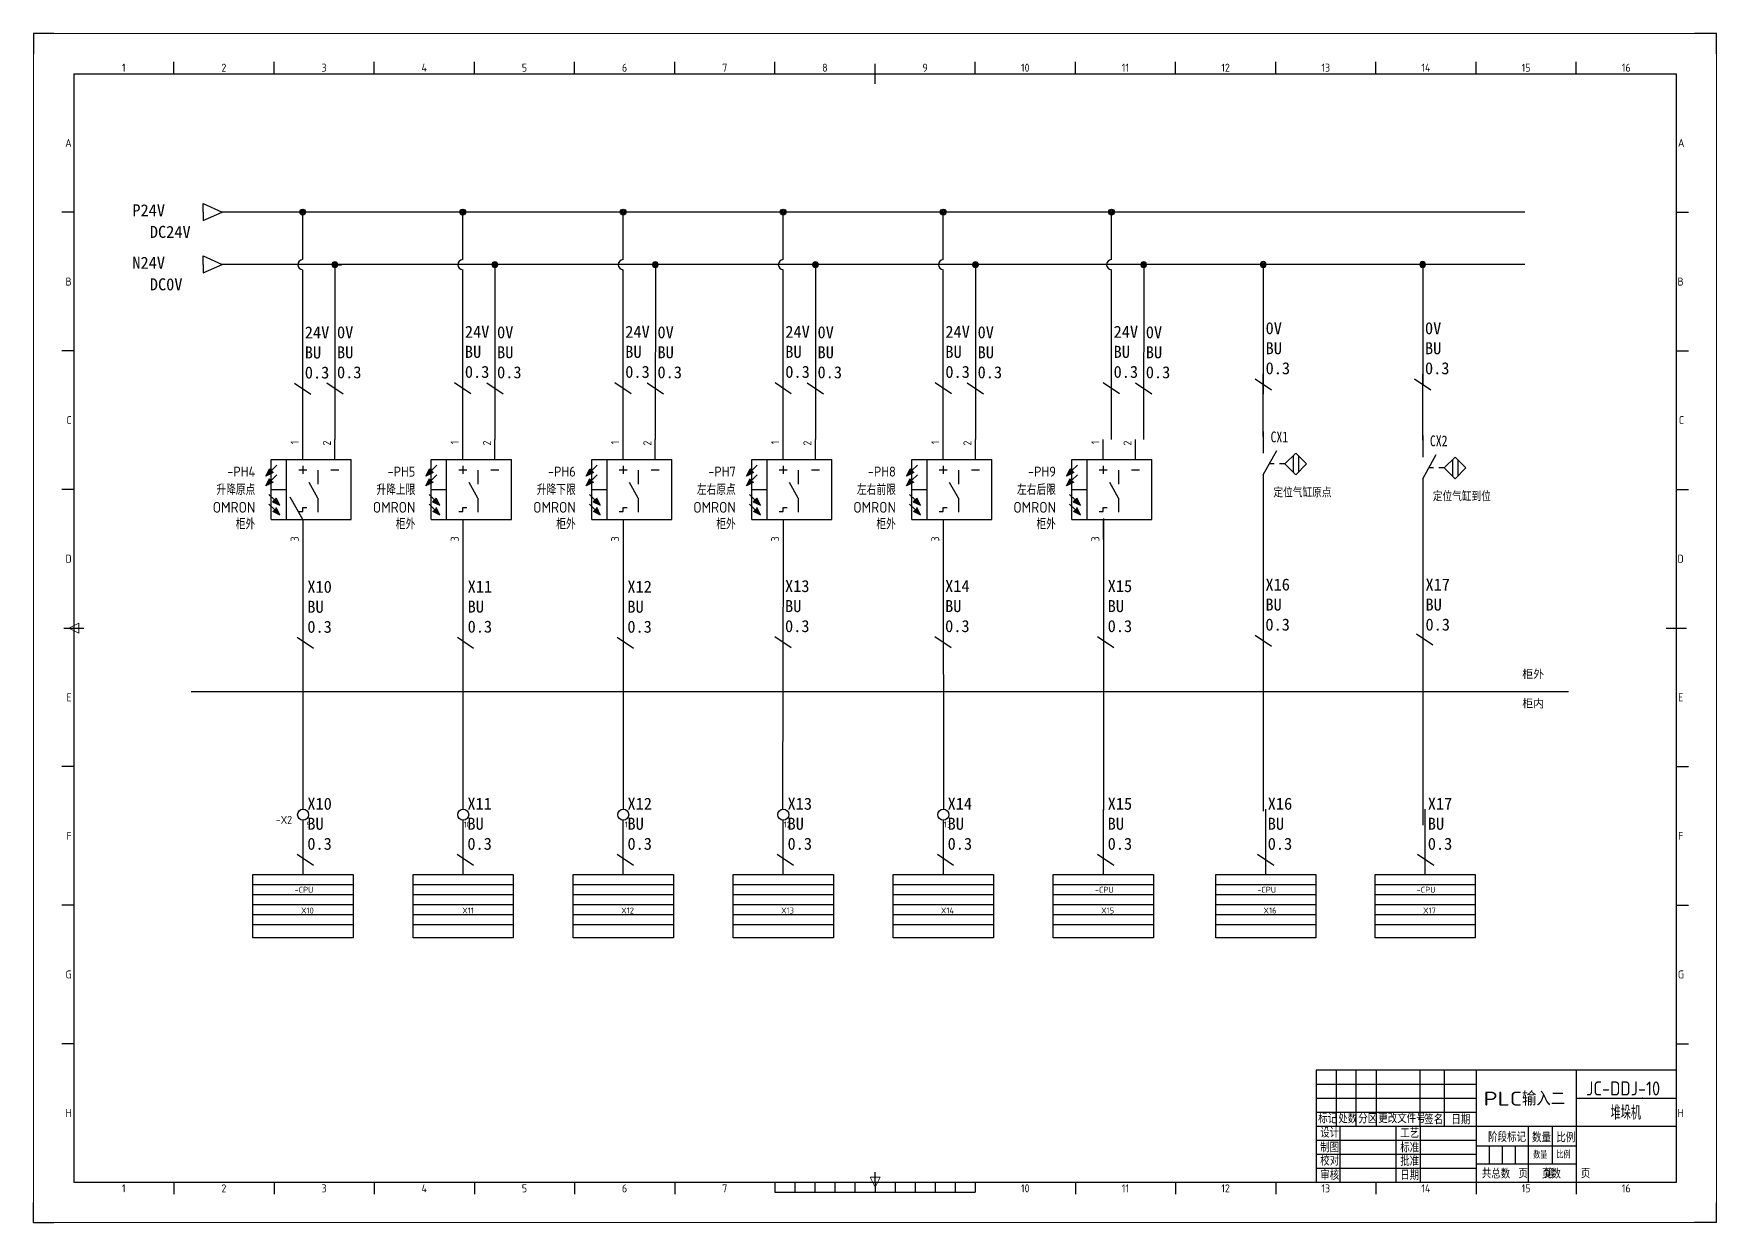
# Model space of a CAD drawing. Header units: inches. Extents: x -128 to 31549, y -2321 to 19035.
# Drawn here: x 1324 to 2165, y 4543 to 5137 of the extents above; entities that cross this region are included whole.
import ezdxf
from ezdxf.enums import TextEntityAlignment as Align

# ---------------------------------------------------------------- set-up
doc = ezdxf.new("R2010")
doc.units = ezdxf.units.IN
doc.header["$MEASUREMENT"] = 0
for name, color, linetype in [('AE_BOR', 1, 'Continuous'), ('BLU_0.5mm^2', 5, 'Continuous'), ('DESC', 1, 'Continuous'), ('SYMS', 7, 'Continuous'), ('TAGS', 51, 'Continuous'), ('TAN_0.5mm^2', 31, 'Continuous'), ('TAN_1.5mm^2', 31, 'Continuous'), ('TERMS', 4, 'Continuous'), ('WIRENO', 70, 'Continuous'), ('图框_外框线', 7, 'Continuous'), ('图框_标题栏属性', 1, 'Continuous'), ('图框_标题栏文字', 6, 'Continuous')]:
    doc.layers.add(name, color=color, linetype=linetype)
doc.styles.get("Standard").update_dxf_attribs({"font": 'txt', "bigfont": 'gbcbig.shx'})
doc.styles.add('WD', font='romans.shx', dxfattribs={"bigfont": 'gbcbig.shx'})
doc.styles.add('WD_IEC', font='ISOCP2.shx', dxfattribs={"width": 0.9, "height": 4, "bigfont": 'gbcbig.shx'})
doc.styles.add('宋体', font='simsun_0.ttf', dxfattribs={"width": 0.8})
doc.styles.add('工程字', font='gbenor.shx', dxfattribs={"bigfont": 'gbcbig.shx'})

# ---------------------------------------------------------------- blocks, each defined once
blk = doc.blocks.new('gb_a1')
for p, q in [((20, 574), (20, 20)), ((20, 574), (821, 574)), ((821, 20), (821, 574)), ((20, 20), (821, 20))]:
    blk.add_line(p, q)
at = {"layer": 'AE_BOR', "lineweight": 30}
for p, q in [((10, 594), (0, 594)), ((0, 594), (0, 584)), ((841, 594), (830, 594)), ((841, 584), (841, 594)), ((0, 0), (0, 10)), ((841, 0), (841, 10)), ((0, 0), (10, 0)), ((841, 0), (830, 0))]:
    blk.add_line(p, q, dxfattribs=at)
at = {"layer": 'AE_BOR', "color": 1, "lineweight": 15}
for p, q in [((0, 594), (841, 594)), ((0, 0), (0, 594)), ((841, 594), (841, 0)), ((17.5, 297), (22.5, 299.5)), ((22.5, 294.5), (17.5, 297)), ((22.5, 299.5), (22.5, 294.5)), ((420.5, 17.5), (418, 22.5)), ((418, 22.5), (423, 22.5)), ((423, 22.5), (420.5, 17.5)), ((841, 0), (0, 0))]:
    blk.add_line(p, q, dxfattribs=at)
at = {"layer": 'AE_BOR'}
for p, q in [((70.0625, 574), (70.0625, 580)), ((120.125, 574), (120.125, 580)), ((170.1875, 574), (170.1875, 580)), ((220.25, 574), (220.25, 580)), ((270.3125, 574), (270.3125, 580)), ((320.375, 574), (320.375, 580)), ((370.4375, 574), (370.4375, 580)), ((470.5625, 574), (470.5625, 580)), ((520.625, 574), (520.625, 580)), ((570.6875, 574), (570.6875, 580)), ((620.75, 574), (620.75, 580)), ((670.8125, 574), (670.8125, 580)), ((720.875, 574), (720.875, 580)), ((770.9375, 574), (770.9375, 580)), ((20, 504.75), (14, 504.75)), ((821, 504.75), (827, 504.75)), ((20, 435.5), (14, 435.5)), ((821, 435.5), (827, 435.5)), ((20, 366.25), (14, 366.25)), ((821, 366.25), (827, 366.25)), ((20, 227.75), (14, 227.75)), ((821, 227.75), (827, 227.75)), ((20, 158.5), (14, 158.5)), ((821, 158.5), (827, 158.5)), ((20, 89.25), (14, 89.25)), ((821, 89.25), (827, 89.25)), ((70.0625, 20), (70.0625, 14)), ((120.125, 20), (120.125, 14)), ((170.1875, 20), (170.1875, 14)), ((220.25, 20), (220.25, 14)), ((270.3125, 20), (270.3125, 14)), ((320.375, 20), (320.375, 14)), ((520.625, 20), (520.625, 14)), ((570.6875, 20), (570.6875, 14)), ((620.75, 20), (620.75, 14)), ((670.8125, 20), (670.8125, 14)), ((720.875, 20), (720.875, 14)), ((770.9375, 20), (770.9375, 14))]:
    blk.add_line(p, q, dxfattribs=at)
at = {"layer": 'AE_BOR', "color": 2, "lineweight": 30}
for p, q in [((420.5, 574), (420.5, 579)), ((420.5, 569), (420.5, 574)), ((15, 297), (25, 297)), ((816, 297), (826, 297)), ((370.5, 20), (370.5, 15)), ((380.5, 20), (380.5, 15)), ((390.5, 20), (390.5, 15)), ((400.5, 20), (400.5, 15)), ((410.5, 20), (410.5, 15)), ((420.5, 20), (420.5, 25)), ((420.5, 20), (420.5, 15)), ((430.5, 20), (430.5, 15)), ((440.5, 20), (440.5, 15)), ((450.5, 20), (450.5, 15)), ((460.5, 20), (460.5, 15)), ((470.5, 20), (470.5, 15)), ((370.5, 15), (470.5, 15))]:
    blk.add_line(p, q, dxfattribs=at)
at = {"layer": 'AE_BOR', "style": 'WD_IEC'}
for s, p in [('1', (45.03125, 575)), ('2', (95.09375, 575)), ('3', (145.15625, 575)), ('4', (195.21875, 575)), ('5', (245.28125, 575)), ('6', (295.34375, 575)), ('7', (345.40625, 575)), ('8', (395.46875, 575)), ('9', (445.53125, 575)), ('10', (495.59375, 575)), ('11', (545.65625, 575)), ('12', (595.71875, 575)), ('13', (645.78125, 575)), ('14', (695.84375, 575)), ('15', (745.90625, 575)), ('16', (795.96875, 575)), ('1', (45.03125, 15)), ('2', (95.09375, 15)), ('3', (145.15625, 15)), ('4', (195.21875, 15)), ('5', (245.28125, 15)), ('6', (295.34375, 15)), ('7', (345.40625, 15)), ('10', (495.59375, 15)), ('11', (545.65625, 15)), ('12', (595.71875, 15)), ('13', (645.78125, 15)), ('14', (695.84375, 15)), ('15', (745.90625, 15)), ('16', (795.96875, 15))]:
    blk.add_text(s, height=4, dxfattribs=at).set_placement(p, align=Align.CENTER)
for s, p in [('A', (19, 539.375)), ('A', (825.04762, 539.375)), ('B', (19, 470.125)), ('B', (824.66667, 470.125)), ('C', (19, 400.875)), ('C', (824.85714, 400.875)), ('D', (19, 331.625)), ('D', (824.66667, 331.625)), ('E', (19, 262.375)), ('E', (824.47619, 262.375)), ('F', (19, 193.125)), ('F', (824.47619, 193.125)), ('G', (19, 123.875)), ('G', (824.85714, 123.875)), ('H', (19, 54.625)), ('H', (824.66667, 54.625))]:
    blk.add_text(s, height=4, dxfattribs=at).set_placement(p, align=Align.MIDDLE_RIGHT)
blk = doc.blocks.new('GB_TitleBlock')
at = {"lineweight": -3}
for p, q in [((-50, 42), (0, 42)), ((-50, 28), (0, 28))]:
    blk.add_line(p, q, dxfattribs=at)
blk.add_point((-16.99, 42), dxfattribs=at)
at = {"layer": '图框_外框线'}
for p, q in [((-170, 56), (-170, 28)), ((-160, 28), (-160, 56)), ((-150, 56), (-150, 28)), ((-128, 28), (-128, 56)), ((-116, 56), (-116, 28)), ((-100, 56), (-100, 0)), ((-50, 56), (-50, 0)), ((-180, 49), (-100, 49)), ((-180, 42), (-100, 42)), ((-180, 35), (-100, 35)), ((-180, 28), (-50, 28)), ((-168, 0), (-168, 28)), ((-140, 0), (-140, 28)), ((-128, 28), (-128, 0)), ((-74, 28), (-74, 0)), ((-62, 28), (-62, 9)), ((-180, 21), (-100, 21)), ((-50, 18), (-100, 18)), ((-93.5, 18), (-93.5, 9)), ((-87, 18), (-87, 9)), ((-80.5, 18), (-80.5, 9)), ((-180, 14), (-100, 14)), ((-50, 9), (-100, 9)), ((-180, 7), (-100, 7))]:
    blk.add_line(p, q, dxfattribs=at)
blk.add_lwpolyline([(0, 56), (-180, 56), (-180, 0), (0, 0), (0, 56)], dxfattribs=at)
at = {"style": 'WD', "flags": 1}
blk.add_attdef('WD_TB', (-168.38, 50.46), '', height=2, dxfattribs=at)
at = {"layer": '图框_标题栏属性', "style": '工程字'}
for tag, p in [('REV3', (-179.58, 50.91)), ('REV2', (-179.43, 43.49)), ('REV1', (-179.43, 36.77))]:
    blk.add_attdef(tag, p, '', height=3, dxfattribs=at)
for tag, height, width, p, p2 in [('REV3DET', 3, 13.288798, (-148.76, 50.77), (-130.49, 50.77)), ('BY3', 3, 6.930672, (-126.95, 50.77), (-117.42, 50.77)), ('RD3', 3, 9.096075, (-114.66, 50.77), (-102.16, 50.77)), ('REV2DET', 3, 1.39216, (-148.76, 43.77), (-130.49, 43.77)), ('BY2', 3, 6.930672, (-126.95, 43.77), (-117.42, 43.77)), ('RD2', 3, 9.096075, (-114.66, 43.77), (-102.16, 43.77)), ('文件名称', 7, 2.04191, (-96.3, 38.33), (-55.63, 38.33)), ('REV1DET', 3, 13.288798, (-148.76, 36.77), (-130.49, 36.77)), ('BY1', 3, 6.930672, (-126.95, 36.77), (-117.42, 36.77)), ('RD1', 3, 9.096075, (-114.66, 36.77), (-102.16, 36.77))]:
    blk.add_attdef(tag, text='', height=height, dxfattribs=dict(at, width=width)).set_placement(p, p2, align=Align.FIT)
for tag, p in [('图号', (-26.57, 46.93)), ('项目名称', (-25.25, 35.16))]:
    blk.add_attdef(tag, text='', height=7, dxfattribs=at).set_placement(p, align=Align.MIDDLE)
at = {"layer": '图框_标题栏属性', "lineweight": -3}
for tag, p in [('罗文根', (-163.59, 22.3)), ('工艺', (-123.59, 22.3)), ('制图', (-163.59, 15.3)), ('标准', (-123.59, 15.3)), ('校对', (-163.59, 8.3)), ('批准', (-123.59, 8.3)), ('审核', (-163.59, 1.3)), ('日期', (-123.59, 1.3))]:
    blk.add_attdef(tag, p, '', height=5, dxfattribs=at)
at = {"layer": '图框_标题栏属性', "style": '工程字'}
for tag, height, p in [('数量', 3.5, (-68.02, 13.58)), ('比例', 3.5, (-56.4, 13.74)), ('总数', 5, (-87.74, 4.36)), ('页数', 5, (-62.45, 4.36))]:
    blk.add_attdef(tag, text='', height=height, dxfattribs=at).set_placement(p, align=Align.MIDDLE_CENTER)
at = {"layer": '图框_标题栏文字', "style": '工程字'}
for s, p in [('标记', (-179, 29.44)), ('处数', (-169, 29.44)), ('分区', (-159, 29.44)), ('更改文件号', (-149, 29.59)), ('签名', (-126, 29)), ('日期', (-112.47, 28.98)), ('设计', (-177.99, 22.35)), ('工艺', (-138.02, 22.15)), ('阶段标记', (-94.11, 20.2)), ('数量', (-72.11, 20)), ('比例', (-60, 20)), ('制图', (-178.04, 15.02)), ('标准', (-137.99, 14.92)), ('校对', (-177.99, 8.33)), ('批准', (-138.02, 8.15)), ('审核', (-177.99, 1.15)), ('日期', (-138.02, 1.15)), ('共     页   第     页', (-97.24, 2))]:
    blk.add_text(s, height=5, dxfattribs=at).set_placement(p)
blk = doc.blocks.new('A$C5F215F0F')
for p, q in [((25.06, 31.7), (25.06, 58.83)), ((0, 26.7), (50.11, 26.7)), ((50.11, 31.7), (50.11, 0)), ((0, 21.7), (50.11, 21.7)), ((0, 16.7), (50.11, 16.7)), ((0, 11.7), (50.11, 11.7)), ((0, 6.7), (50.11, 6.7))]:
    blk.add_line(p, q)
blk.add_lwpolyline([(50.11, 0), (0, 0), (0, 31.7), (50.11, 31.7)])
blk.add_circle((25.06, 61.58), 2.75)
at = {"ltscale": 4, "style": 'WD_IEC'}
blk.add_attdef('TAG1', text='', height=4, dxfattribs=at).set_placement((15.49, 56.97), align=Align.CENTER)
for tag, p in [('TERM03', (39.95, 57.15)), ('TERM01', (30.21, 24.05)), ('TERM02', (30.41, 13.69))]:
    blk.add_attdef(tag, text='', height=3, dxfattribs=at).set_placement(p, align=Align.MIDDLE_RIGHT)
blk = doc.blocks.new('VPE11B16')
for p, q in [((0, 7.5), (0, 12.5)), ((8.04, 7.5), (8.04, 12.5)), ((-9.2, 3.39), (-8.29, 5.2)), ((-7.38, 4.29), (-9.2, 3.39)), ((-8.29, 5.2), (-7.38, 4.29)), ((-7.85, -7.5), (-7.85, 7.5)), ((-7.85, 7.5), (12.15, 7.5)), ((-7.83, 4.75), (-6.47, 6.11)), ((-4.1, 7.5), (-4.1, -7.5)), ((-1, 4.94), (1, 4.94)), ((0, 5.94), (0, 3.94)), ((3.78, 4.88), (3.78, 1.38)), ((7.04, 4.94), (9.04, 4.94)), ((12.15, -7.5), (12.15, 7.5)), ((-9.2, 0.98), (-8.29, 2.8)), ((-7.38, 1.89), (-9.2, 0.98)), ((-7.85, 0), (-4.1, 0)), ((-7.83, 2.34), (-6.47, 3.71)), ((3.78, -2.12), (1.59, 1.81)), ((-7.06, -2.56), (-8.42, -1.2)), ((-7.06, -4.97), (-8.42, -3.6)), ((-6.61, -2.11), (-7.52, -3.02)), ((-7.52, -3.02), (-5.7, -3.92)), ((-5.7, -3.92), (-6.61, -2.11)), ((3.78, -2.12), (3.78, -5.62)), ((-7.85, -7.5), (12.15, -7.5)), ((-7.52, -5.42), (-5.7, -6.33)), ((-5.7, -6.33), (-6.61, -4.51)), ((-1, -5.43), (0, -5.43)), ((0, -5.43), (0, -4.43)), ((0, -4.43), (1, -4.43)), ((0, -7.5), (0, -12.5))]:
    blk.add_line(p, q)
for points in [[(-8.29, 5.2), (-7.38, 4.29), (-9.2, 3.39)], [(-8.29, 2.8), (-7.38, 1.89), (-9.2, 0.98)], [(-6.61, -2.11), (-7.52, -3.02), (-5.7, -3.92)], [(-6.61, -4.51), (-7.52, -5.42), (-5.7, -6.33)]]:
    blk.add_solid(points)
at = {"style": 'WD_IEC'}
for tag, height, p in [('INST', 2.7, (-11.85, 12)), ('LOC', 2.7, (-11.85, 8)), ('TAG1', 2.5, (-11.85, 3.25)), ('DESC1', 2.7, (-11.85, -5.2)), ('DESC2', 2.7, (-11.85, -9.2)), ('DESC3', 2.7, (-11.85, -13.2))]:
    blk.add_attdef(tag, text='', height=height, dxfattribs=at).set_placement(p, align=Align.RIGHT)
at = {"style": 'WD_IEC', "flags": 1}
for tag, p, height in [('X2TERM01', (0, 12.5), 0.32), ('X2TERM02', (8.04, 12.5), 0.32), ('MFG', (12.69, 6.06), 1.5), ('CAT', (12.69, 3.56), 1.5), ('X4LINK', (-7.85, 0), 0.32), ('X1LINK', (12.15, 0), 0.32), ('ASSYCODE', (12.76, -4.38), 1), ('FAMILY', (12.76, -5.88), 1), ('CATDESC', (12.76, -7.38), 1), ('X8TERM03', (0, -12.5), 0.32)]:
    blk.add_attdef(tag, p, '', height=height, dxfattribs=at)
at = {"style": 'WD_IEC'}
for tag, p in [('TERM01', (-1, 12.23)), ('TERM02', (7.04, 12.23))]:
    blk.add_attdef(tag, text='', height=2, rotation=90, dxfattribs=at).set_placement(p, align=Align.RIGHT)
at = {"lineweight": 15, "style": 'WD_IEC'}
blk.add_attdef('XREF', text='', height=2.5, dxfattribs=at).set_placement((-11.85, -1.35), align=Align.RIGHT)
at = {"style": 'WD_IEC'}
blk.add_attdef('TERM03', (-1, -12.96), '', height=2, rotation=90, dxfattribs=at)
blk = doc.blocks.new('wddot')
for radius in [0.72, 0.449, 0.223]:
    blk.add_circle((0, 0), radius)
blk = doc.blocks.new('A$C2E8F2681')
for p, q in [((25.06, 31.7), (25.06, 64.33)), ((0, 26.7), (50.11, 26.7)), ((50.11, 31.7), (50.11, 0)), ((0, 21.7), (50.11, 21.7)), ((0, 16.7), (50.11, 16.7)), ((0, 11.7), (50.11, 11.7)), ((0, 6.7), (50.11, 6.7))]:
    blk.add_line(p, q)
blk.add_lwpolyline([(50.11, 0), (0, 0), (0, 31.7), (50.11, 31.7)])
at = {"ltscale": 4, "style": 'WD_IEC'}
for tag, p in [('TERM01', (30.21, 24.05)), ('TERM02', (30.41, 13.69))]:
    blk.add_attdef(tag, text='', height=3, dxfattribs=at).set_placement(p, align=Align.MIDDLE_RIGHT)
blk = doc.blocks.new('HPX11')
for p, q in [((-1.88, 8.13), (1.87, 8.13)), ((-1.88, 6.88), (1.87, 6.88)), ((0, 5), (0, 3.75)), ((-7.5, 0), (-2.5, 0)), ((2.5, 0), (-3.12, 3.13)), ((0, 2.5), (0, 1.39)), ((2.5, 0), (7.5, 0))]:
    blk.add_line(p, q)
blk.add_lwpolyline([(-2.5, 7.5), (0, 5), (2.5, 7.5), (0, 10)], close=True)
at = {"style": 'WD_IEC'}
for tag, p in [('INST', (-5, 11.12)), ('LOC', (-5, 7.62)), ('DESC1', (-5, -12.5)), ('DESC2', (-5, -16)), ('DESC3', (-5, -19.5))]:
    blk.add_attdef(tag, text='', height=2.5, dxfattribs=at).set_placement(p, align=Align.RIGHT)
for tag, p, height, flags in [('MFG', (4.92, 10.87), 1.5, 9), ('CAT', (4.92, 8.37), 1.5, 9), ('X4TERM01', (-7.5, 0), 0.32, 1), ('TERM01', (-7.5, 1), 2, 8), ('X8LINK', (0, 0), 0.32, 1), ('X1TERM02', (7.5, 0), 0.32, 1), ('ASSYCODE', (4.75, -2.75), 1, 1), ('FAMILY', (4.75, -4.25), 1, 1), ('CATDESC', (4.75, -5.75), 1, 1), ('CONTACT', (4.75, -7.5), 1, 1)]:
    blk.add_attdef(tag, p, '', height=height, dxfattribs=dict(at, flags=flags))
at = {"color": 7, "style": 'WD_IEC'}
blk.add_attdef('TAG1', text='', height=2.5, dxfattribs=at).set_placement((-5, 4.12), align=Align.RIGHT)
at = {"color": 0, "style": 'WD_IEC', "flags": 8}
blk.add_attdef('TERM02', text='', height=2, dxfattribs=at).set_placement((7.5, 1), align=Align.RIGHT)
at = {"lineweight": 15, "style": 'WD_IEC'}
blk.add_attdef('XREF', text='', height=2.5, dxfattribs=at).set_placement((-5, -8.75), align=Align.RIGHT)

msp = doc.modelspace()

# ---------------------------------------------------------------- linework, layer by layer
at = {"color": 7}
for p, q in [((1408.6, 5047.83), (1408.6, 5052.07)), ((1408.6, 5052.07), (1418.08, 5047.83)), ((1408.6, 5047.83), (1408.6, 5043.59)), ((1408.6, 5043.59), (1418.08, 5047.83)), ((2069.2, 5047.83), (1418.08, 5047.83)), ((1408.6, 5021.62), (1408.6, 5025.86)), ((1408.6, 5025.86), (1418.08, 5021.62)), ((1408.6, 5021.62), (1408.6, 5017.38)), ((1408.6, 5017.38), (1418.08, 5021.62)), ((2069.2, 5021.62), (1418.08, 5021.62)), ((1938.48, 4935.72), (1938.48, 4966.77)), ((2018.14, 4933.76), (2018.14, 4966.77))]:
    msp.add_line(p, q, dxfattribs=at)
at = {"color": 0}
for p, q in [((1454.3, 4962.38), (1462.43, 4956.89)), ((1470.4, 4962.48), (1478.53, 4956.99)), ((1470.4, 4962.48), (1478.53, 4956.99)), ((1534.3, 4962.71), (1542.43, 4957.22)), ((1550.4, 4962.48), (1558.53, 4956.99)), ((1614.46, 4962.71), (1622.6, 4957.22)), ((1630.56, 4962.48), (1638.7, 4956.99)), ((1694.46, 4962.71), (1702.6, 4957.22)), ((1710.56, 4962.48), (1718.7, 4956.99)), ((1774.46, 4962.71), (1782.6, 4957.22)), ((1790.56, 4962.48), (1798.7, 4956.99)), ((1858.53, 4962.71), (1866.66, 4957.22)), ((1874.63, 4962.48), (1882.76, 4956.99)), ((1934.42, 4964.51), (1942.55, 4959.03)), ((1934.42, 4964.51), (1942.55, 4959.03)), ((2014.07, 4964.51), (2022.2, 4959.02)), ((2014.07, 4964.51), (2022.2, 4959.02)), ((1934.42, 4836.43), (1942.55, 4830.94)), ((2015.13, 4837.09), (2023.26, 4831.6)), ((1455.58, 4835.31), (1463.71, 4829.83)), ((1535.68, 4835.4), (1543.81, 4829.91)), ((1615.52, 4835.35), (1623.65, 4829.86)), ((1694.33, 4835.65), (1702.46, 4830.17)), ((1774.33, 4835.65), (1782.46, 4830.17)), ((1855.59, 4835.65), (1863.72, 4830.17)), ((1402.56, 4808.29), (2091.02, 4808.29)), ((1455.58, 4726.89), (1463.71, 4721.4)), ((1535.58, 4726.89), (1543.71, 4721.4)), ((1615.58, 4726.89), (1623.71, 4721.4)), ((1695.58, 4726.89), (1703.71, 4721.4)), ((1775.58, 4726.89), (1783.71, 4721.4)), ((1855.58, 4726.89), (1863.71, 4721.4)), ((1935.58, 4726.89), (1943.71, 4721.4)), ((2015.58, 4726.89), (2023.71, 4721.4))]:
    msp.add_line(p, q, dxfattribs=at)
msp.add_line((1458.37, 4894.12), (1452.12, 4905.37))
at = {"layer": 'BLU_0.5mm^2', "color": 0}
for p, q in [((1474.47, 5021.52), (1474.45, 4934.12)), ((1554.47, 5021.52), (1554.45, 4934.12)), ((1634.63, 5021.52), (1634.61, 4934.12)), ((1714.63, 5021.52), (1714.61, 4934.12)), ((1794.63, 5021.52), (1794.61, 4934.12)), ((1878.7, 5021.52), (1878.68, 4934.12)), ((1938.49, 5021.62), (1938.48, 4956.77)), ((2018.15, 5021.62), (2018.14, 4961.77)), ((1938.48, 4905.72), (1938.48, 4748.38)), ((2018.14, 4903.76), (2018.14, 4741.42)), ((1858.59, 4894.7), (1858.59, 4749)), ((1618.53, 4894.12), (1618.53, 4749.42)), ((1458.37, 4884.12), (1458.37, 4749.42)), ((1538.37, 4884.12), (1538.37, 4749.42)), ((1698.53, 4884.12), (1698.17, 4749.39)), ((1778.53, 4884.12), (1778.59, 4749.42))]:
    msp.add_line(p, q, dxfattribs=at)
at = {"layer": 'TAN_0.5mm^2', "color": 0, "ltscale": 4}
for p, q in [((1458.37, 5024.06), (1458.37, 5047.83)), ((1538.37, 5024.06), (1538.37, 5047.83)), ((1618.53, 5024.06), (1618.53, 5047.83)), ((1698.53, 5024.06), (1698.53, 5047.83)), ((1778.53, 5024.06), (1778.53, 5047.83)), ((1862.6, 5024.06), (1862.6, 5047.83)), ((1458.37, 4934.12), (1458.37, 5018.98)), ((1538.37, 4934.12), (1538.37, 5018.98)), ((1618.53, 4934.12), (1618.53, 5018.98)), ((1698.53, 4934.12), (1698.53, 5018.98)), ((1778.53, 4934.12), (1778.53, 5018.98)), ((1862.6, 4934.12), (1862.6, 5018.98))]:
    msp.add_line(p, q, dxfattribs=at)
for centre in [(1458.48, 5021.52), (1538.48, 5021.52), (1618.64, 5021.52), (1698.64, 5021.52), (1778.64, 5021.52), (1862.71, 5021.52)]:
    msp.add_arc(centre, 2.54, 92.54608, 267.45392, dxfattribs=at)
at = {"layer": 'TAN_1.5mm^2', "color": 0}
msp.add_line((1474.47, 5021.52), (1477.74, 5021.52), dxfattribs=at)

# ---------------------------------------------------------------- block references
at = {"color": 0}
msp.add_blockref('gb_a1', (1323.92, 4542.96), dxfattribs=at)
ref = msp.add_blockref('A$C5F215F0F', (1433.53, 4685.09), dxfattribs=at)
ref.add_attrib('TERM03', '9', dxfattribs={"ltscale": 4, "height": 3, "style": 'WD_IEC'}).set_placement((1462.45, 4741.75), align=Align.MIDDLE_RIGHT)
ref.add_attrib('TERM01', '-CPU', dxfattribs={"ltscale": 4, "height": 3, "style": 'WD_IEC'}).set_placement((1463.74, 4709.14), align=Align.MIDDLE_RIGHT)
ref.add_attrib('TAG1', '-X2', dxfattribs={"ltscale": 4, "height": 4, "style": 'WD_IEC'}).set_placement((1449.01, 4742.06), align=Align.CENTER)
ref.add_attrib('TERM02', 'X10', dxfattribs={"ltscale": 4, "height": 3, "style": 'WD_IEC'}).set_placement((1463.93, 4698.78), align=Align.MIDDLE_RIGHT)
ref = msp.add_blockref('A$C5F215F0F', (1513.53, 4685.09), dxfattribs=at)
ref.add_attrib('TERM03', '10', dxfattribs={"ltscale": 4, "height": 3, "style": 'WD_IEC'}).set_placement((1542.45, 4741.75), align=Align.MIDDLE_RIGHT)
ref.add_attrib('TERM02', 'X11', dxfattribs={"ltscale": 4, "height": 3, "style": 'WD_IEC'}).set_placement((1543.93, 4698.78), align=Align.MIDDLE_RIGHT)
ref = msp.add_blockref('A$C5F215F0F', (1593.53, 4685.09), dxfattribs=at)
ref.add_attrib('TERM03', '11', dxfattribs={"ltscale": 4, "height": 3, "style": 'WD_IEC'}).set_placement((1622.45, 4741.75), align=Align.MIDDLE_RIGHT)
ref.add_attrib('TERM02', 'X12', dxfattribs={"ltscale": 4, "height": 3, "style": 'WD_IEC'}).set_placement((1623.93, 4698.78), align=Align.MIDDLE_RIGHT)
ref = msp.add_blockref('A$C5F215F0F', (1673.53, 4685.09), dxfattribs=at)
ref.add_attrib('TERM03', '12', dxfattribs={"ltscale": 4, "height": 3, "style": 'WD_IEC'}).set_placement((1702.45, 4741.75), align=Align.MIDDLE_RIGHT)
ref.add_attrib('TERM02', 'X13', dxfattribs={"ltscale": 4, "height": 3, "style": 'WD_IEC'}).set_placement((1703.93, 4698.78), align=Align.MIDDLE_RIGHT)
ref = msp.add_blockref('A$C5F215F0F', (1753.53, 4685.09), dxfattribs=at)
ref.add_attrib('TERM03', '13', dxfattribs={"ltscale": 4, "height": 3, "style": 'WD_IEC'}).set_placement((1782.45, 4741.75), align=Align.MIDDLE_RIGHT)
ref.add_attrib('TERM02', 'X14', dxfattribs={"ltscale": 4, "height": 3, "style": 'WD_IEC'}).set_placement((1783.93, 4698.78), align=Align.MIDDLE_RIGHT)
for p, values in [((1833.53, 4685.09), {'TERM01': '-CPU', 'TERM02': 'X15'}), ((1914.68, 4685.09), {'TERM01': '-CPU', 'TERM02': 'X16'}), ((1994.34, 4685.09), {'TERM01': '-CPU', 'TERM02': 'X17'})]:
    msp.add_blockref('A$C2E8F2681', p, dxfattribs=at).add_auto_attribs(values)
ref = msp.add_blockref('GB_TitleBlock', (2144.92, 4562.96), dxfattribs=at)
ref.add_attrib('页数', '页数', dxfattribs={"layer": '图框_标题栏属性', "height": 5, "style": '工程字'}).set_placement((2082.47, 4567.32), align=Align.MIDDLE_CENTER)
ref.add_attrib('总数', '总数', dxfattribs={"layer": '图框_标题栏属性', "height": 5, "style": '工程字'}).set_placement((2057.18, 4567.32), align=Align.MIDDLE_CENTER)
ref.add_attrib('比例', '比例', dxfattribs={"layer": '图框_标题栏属性', "height": 3.5, "style": '工程字'}).set_placement((2088.52, 4576.71), align=Align.MIDDLE_CENTER)
ref.add_attrib('数量', '数量', dxfattribs={"layer": '图框_标题栏属性', "height": 3.5, "style": '工程字'}).set_placement((2076.89, 4576.55), align=Align.MIDDLE_CENTER)
ref.add_attrib('项目名称', '堆垛机', dxfattribs={"layer": '图框_标题栏属性', "height": 7, "style": '工程字'}).set_placement((2119.66, 4598.12), align=Align.MIDDLE)
ref.add_attrib('图号', 'JC-DDJ-10', dxfattribs={"layer": '图框_标题栏属性', "height": 7, "style": '工程字'}).set_placement((2118.35, 4609.89), align=Align.MIDDLE)
ref.add_attrib('文件名称', 'PLC输入二', dxfattribs={"layer": '图框_标题栏属性', "height": 7, "style": '工程字', "width": 1.470631}).set_placement((2048.61, 4601.29), (2089.29, 4601.29), align=Align.FIT)
at = {"layer": 'SYMS', "color": 0, "xscale": 2, "yscale": 2, "zscale": 2}
for p in [(1458.37, 5047.83), (1538.37, 5047.83), (1618.53, 5047.83), (1698.53, 5047.83), (1778.53, 5047.83), (1862.6, 5047.83)]:
    msp.add_blockref('wddot', p, dxfattribs=at)
at = {"layer": 'SYMS', "color": 0, "xscale": -2, "yscale": 2, "zscale": 2, "rotation": 90}
for p in [(1474.47, 5021.52), (1474.47, 5021.52), (1554.47, 5021.52), (1554.47, 5021.52), (1634.63, 5021.52), (1634.63, 5021.52), (1714.63, 5021.52), (1714.63, 5021.52), (1794.63, 5021.52), (1794.63, 5021.52), (1878.7, 5021.52), (1878.7, 5021.52), (1938.49, 5021.62), (2018.14, 5021.65)]:
    msp.add_blockref('wddot', p, dxfattribs=at)
at = {"layer": 'SYMS', "color": 0}
ref = msp.add_blockref('HPX11', (1938.48, 4921.92), dxfattribs=dict(at, xscale=2.1599999999994, yscale=2.1599999999994, zscale=2.16, rotation=270))
ref.add_attrib('TAG1', 'CX1', dxfattribs={"layer": '0', "color": 7, "height": 5.4, "style": '宋体', "width": 0.8}).set_placement((1950.92, 4932.74), align=Align.RIGHT)
ref.add_attrib('TERM02', '定位气缸原点', dxfattribs={"layer": '0', "color": 0, "height": 4.32, "style": '宋体', "width": 0.8, "flags": 8}).set_placement((1972.57, 4905.72), align=Align.RIGHT)
ref = msp.add_blockref('VPE11B16', (1458.37, 4909.12), dxfattribs=dict(at, xscale=2, yscale=2, zscale=2))
ref.add_attrib('TERM02', '2', dxfattribs={"layer": 'TERMS', "height": 4, "rotation": 90, "style": 'WD_IEC'}).set_placement((1472.45, 4933.59), align=Align.RIGHT)
ref.add_attrib('TERM01', '1', dxfattribs={"layer": 'TERMS', "height": 4, "rotation": 90, "style": 'WD_IEC'}).set_placement((1456.37, 4933.59), align=Align.RIGHT)
ref.add_attrib('TERM03', '3', (1456.37, 4883.21), dxfattribs={"layer": 'TERMS', "height": 4, "rotation": 90, "style": 'WD_IEC'})
ref.add_attrib('TAG1', '-PH4', dxfattribs={"layer": 'TAGS', "color": 7, "height": 5, "style": 'WD_IEC'}).set_placement((1434.67, 4915.62), align=Align.RIGHT)
ref.add_attrib('DESC1', '升降原点', dxfattribs={"layer": 'DESC', "color": 7, "height": 5.4, "style": 'WD_IEC'}).set_placement((1434.67, 4906.42), align=Align.RIGHT)
ref.add_attrib('DESC2', 'OMRON', dxfattribs={"layer": 'DESC', "height": 5.4, "style": 'WD_IEC'}).set_placement((1434.67, 4897.58), align=Align.RIGHT)
ref.add_attrib('DESC3', '柜外', dxfattribs={"layer": 'DESC', "height": 5.4, "style": 'WD_IEC'}).set_placement((1434.67, 4889.25), align=Align.RIGHT)
ref = msp.add_blockref('VPE11B16', (1538.37, 4909.12), dxfattribs=dict(at, xscale=2, yscale=2, zscale=2))
ref.add_attrib('TERM02', '2', dxfattribs={"layer": 'TERMS', "height": 4, "rotation": 90, "style": 'WD_IEC'}).set_placement((1552.45, 4933.59), align=Align.RIGHT)
ref.add_attrib('TERM01', '1', dxfattribs={"layer": 'TERMS', "height": 4, "rotation": 90, "style": 'WD_IEC'}).set_placement((1536.37, 4933.59), align=Align.RIGHT)
ref.add_attrib('TERM03', '3', (1536.37, 4883.21), dxfattribs={"layer": 'TERMS', "height": 4, "rotation": 90, "style": 'WD_IEC'})
ref.add_attrib('TAG1', '-PH5', dxfattribs={"layer": 'TAGS', "color": 7, "height": 5, "style": 'WD_IEC'}).set_placement((1514.67, 4915.62), align=Align.RIGHT)
ref.add_attrib('DESC1', '升降上限', dxfattribs={"layer": 'DESC', "color": 7, "height": 5.4, "style": 'WD_IEC'}).set_placement((1514.67, 4906.42), align=Align.RIGHT)
ref.add_attrib('DESC2', 'OMRON', dxfattribs={"layer": 'DESC', "height": 5.4, "style": 'WD_IEC'}).set_placement((1514.67, 4897.58), align=Align.RIGHT)
ref.add_attrib('DESC3', '柜外', dxfattribs={"layer": 'DESC', "height": 5.4, "style": 'WD_IEC'}).set_placement((1514.67, 4889.25), align=Align.RIGHT)
ref = msp.add_blockref('VPE11B16', (1618.53, 4909.12), dxfattribs=dict(at, xscale=2, yscale=2, zscale=2))
ref.add_attrib('TERM02', '2', dxfattribs={"layer": 'TERMS', "height": 4, "rotation": 90, "style": 'WD_IEC'}).set_placement((1632.61, 4933.59), align=Align.RIGHT)
ref.add_attrib('TERM01', '1', dxfattribs={"layer": 'TERMS', "height": 4, "rotation": 90, "style": 'WD_IEC'}).set_placement((1616.53, 4933.59), align=Align.RIGHT)
ref.add_attrib('TERM03', '3', (1616.53, 4883.21), dxfattribs={"layer": 'TERMS', "height": 4, "rotation": 90, "style": 'WD_IEC'})
ref.add_attrib('TAG1', '-PH6', dxfattribs={"layer": 'TAGS', "color": 7, "height": 5, "style": 'WD_IEC'}).set_placement((1594.83, 4915.62), align=Align.RIGHT)
ref.add_attrib('DESC1', '升降下限', dxfattribs={"layer": 'DESC', "color": 7, "height": 5.4, "style": 'WD_IEC'}).set_placement((1594.83, 4906.42), align=Align.RIGHT)
ref.add_attrib('DESC2', 'OMRON', dxfattribs={"layer": 'DESC', "height": 5.4, "style": 'WD_IEC'}).set_placement((1594.83, 4897.58), align=Align.RIGHT)
ref.add_attrib('DESC3', '柜外', dxfattribs={"layer": 'DESC', "height": 5.4, "style": 'WD_IEC'}).set_placement((1594.83, 4889.25), align=Align.RIGHT)
ref = msp.add_blockref('VPE11B16', (1698.53, 4909.12), dxfattribs=dict(at, xscale=2, yscale=2, zscale=2))
ref.add_attrib('TERM02', '2', dxfattribs={"layer": 'TERMS', "height": 4, "rotation": 90, "style": 'WD_IEC'}).set_placement((1712.61, 4933.59), align=Align.RIGHT)
ref.add_attrib('TERM01', '1', dxfattribs={"layer": 'TERMS', "height": 4, "rotation": 90, "style": 'WD_IEC'}).set_placement((1696.53, 4933.59), align=Align.RIGHT)
ref.add_attrib('TERM03', '3', (1696.53, 4883.21), dxfattribs={"layer": 'TERMS', "height": 4, "rotation": 90, "style": 'WD_IEC'})
ref.add_attrib('TAG1', '-PH7', dxfattribs={"layer": 'TAGS', "color": 7, "height": 5, "style": 'WD_IEC'}).set_placement((1674.83, 4915.62), align=Align.RIGHT)
ref.add_attrib('DESC1', '左右原点', dxfattribs={"layer": 'DESC', "color": 7, "height": 5.4, "style": 'WD_IEC'}).set_placement((1674.83, 4906.42), align=Align.RIGHT)
ref.add_attrib('DESC2', 'OMRON', dxfattribs={"layer": 'DESC', "height": 5.4, "style": 'WD_IEC'}).set_placement((1674.83, 4897.58), align=Align.RIGHT)
ref.add_attrib('DESC3', '柜外', dxfattribs={"layer": 'DESC', "height": 5.4, "style": 'WD_IEC'}).set_placement((1674.83, 4889.25), align=Align.RIGHT)
ref = msp.add_blockref('VPE11B16', (1778.53, 4909.12), dxfattribs=dict(at, xscale=2, yscale=2, zscale=2))
ref.add_attrib('TERM02', '2', dxfattribs={"layer": 'TERMS', "height": 4, "rotation": 90, "style": 'WD_IEC'}).set_placement((1792.61, 4933.59), align=Align.RIGHT)
ref.add_attrib('TERM01', '1', dxfattribs={"layer": 'TERMS', "height": 4, "rotation": 90, "style": 'WD_IEC'}).set_placement((1776.53, 4933.59), align=Align.RIGHT)
ref.add_attrib('TERM03', '3', (1776.53, 4883.21), dxfattribs={"layer": 'TERMS', "height": 4, "rotation": 90, "style": 'WD_IEC'})
ref.add_attrib('TAG1', '-PH8', dxfattribs={"layer": 'TAGS', "color": 7, "height": 5, "style": 'WD_IEC'}).set_placement((1754.83, 4915.62), align=Align.RIGHT)
ref.add_attrib('DESC1', '左右前限', dxfattribs={"layer": 'DESC', "color": 7, "height": 5.4, "style": 'WD_IEC'}).set_placement((1754.83, 4906.42), align=Align.RIGHT)
ref.add_attrib('DESC2', 'OMRON', dxfattribs={"layer": 'DESC', "height": 5.4, "style": 'WD_IEC'}).set_placement((1754.83, 4897.58), align=Align.RIGHT)
ref.add_attrib('DESC3', '柜外', dxfattribs={"layer": 'DESC', "height": 5.4, "style": 'WD_IEC'}).set_placement((1754.83, 4889.25), align=Align.RIGHT)
ref = msp.add_blockref('VPE11B16', (1858.53, 4909.12), dxfattribs=dict(at, xscale=2, yscale=2, zscale=2))
ref.add_attrib('TERM02', '2', dxfattribs={"layer": 'TERMS', "height": 4, "rotation": 90, "style": 'WD_IEC'}).set_placement((1872.61, 4933.59), align=Align.RIGHT)
ref.add_attrib('TERM01', '1', dxfattribs={"layer": 'TERMS', "height": 4, "rotation": 90, "style": 'WD_IEC'}).set_placement((1856.53, 4933.59), align=Align.RIGHT)
ref.add_attrib('TERM03', '3', (1856.53, 4883.21), dxfattribs={"layer": 'TERMS', "height": 4, "rotation": 90, "style": 'WD_IEC'})
ref.add_attrib('TAG1', '-PH9', dxfattribs={"layer": 'TAGS', "color": 7, "height": 5, "style": 'WD_IEC'}).set_placement((1834.83, 4915.62), align=Align.RIGHT)
ref.add_attrib('DESC1', '左右后限', dxfattribs={"layer": 'DESC', "color": 7, "height": 5.4, "style": 'WD_IEC'}).set_placement((1834.83, 4906.42), align=Align.RIGHT)
ref.add_attrib('DESC2', 'OMRON', dxfattribs={"layer": 'DESC', "height": 5.4, "style": 'WD_IEC'}).set_placement((1834.83, 4897.58), align=Align.RIGHT)
ref.add_attrib('DESC3', '柜外', dxfattribs={"layer": 'DESC', "height": 5.4, "style": 'WD_IEC'}).set_placement((1834.83, 4889.25), align=Align.RIGHT)
ref = msp.add_blockref('HPX11', (2018.14, 4919.96), dxfattribs=dict(at, xscale=2.159999999998945, yscale=2.159999999998945, zscale=2.16, rotation=270))
ref.add_attrib('TAG1', 'CX2', dxfattribs={"layer": '0', "color": 7, "height": 5.4, "style": '宋体', "width": 0.8}).set_placement((2030.57, 4930.77), align=Align.RIGHT)
ref.add_attrib('TERM02', '定位气缸到位', dxfattribs={"layer": '0', "color": 0, "height": 4.32, "style": '宋体', "width": 0.8, "flags": 8}).set_placement((2052.23, 4903.76), align=Align.RIGHT)

# ---------------------------------------------------------------- texts
at = {"color": 0, "char_height": 4, "width": 21.9459, "attachment_point": 1}
for s, insert in [('{\\fSimSun|b0|i0|c134|p2;柜外}', (2067.93, 4818.95)), ('{\\fSimSun|b0|i0|c134|p2;柜内}', (2067.93, 4804.26))]:
    msp.add_mtext(s, dxfattribs=dict(at, insert=insert))
at = {"layer": 'WIRENO', "color": 0, "char_height": 6, "attachment_point": 1}
for s, insert, width in [('{\\fSimSun|b0|i0|c134|p2;P24V}', (1373.24, 5051.69), 44.5399), ('{\\fSimSun|b0|i0|c134|p2;\\C1;DC24V}', (1381.98, 5040.91), 44.5399), ('{\\fSimSun|b0|i0|c134|p2;N24V}', (1373.24, 5025.48), 44.5399), ('{\\fSimSun|b0|i0|c134|p2;\\C1;DC0V}', (1381.98, 5014.7), 44.5399), ('{\\fSimSun|b0|i0|c134|p2;24V\\PBU\\P0.3}', (1459.43, 4990.64), 5), ('{\\fSimSun|b0|i0|c134|p2;0V\\PBU\\P0.3}', (1475.53, 4990.74), 5), ('{\\fSimSun|b0|i0|c134|p2;24V\\PBU\\P0.3}', (1539.43, 4990.97), 5), ('{\\fSimSun|b0|i0|c134|p2;0V\\PBU\\P0.3}', (1555.53, 4990.74), 5), ('{\\fSimSun|b0|i0|c134|p2;24V\\PBU\\P0.3}', (1619.59, 4990.97), 5), ('{\\fSimSun|b0|i0|c134|p2;0V\\PBU\\P0.3}', (1635.69, 4990.74), 5), ('{\\fSimSun|b0|i0|c134|p2;24V\\PBU\\P0.3}', (1699.59, 4990.97), 5), ('{\\fSimSun|b0|i0|c134|p2;0V\\PBU\\P0.3}', (1715.69, 4990.74), 5), ('{\\fSimSun|b0|i0|c134|p2;24V\\PBU\\P0.3}', (1779.59, 4990.97), 5), ('{\\fSimSun|b0|i0|c134|p2;0V\\PBU\\P0.3}', (1795.69, 4990.74), 5), ('{\\fSimSun|b0|i0|c134|p2;24V\\PBU\\P0.3}', (1863.66, 4990.97), 5), ('{\\fSimSun|b0|i0|c134|p2;0V\\PBU\\P0.3}', (1879.76, 4990.74), 5), ('{\\fSimSun|b0|i0|c134|p2;0V\\PBU\\P0.3}', (1939.63, 4992.77), 5), ('{\\fSimSun|b0|i0|c134|p2;0V\\PBU\\P0.3}', (2019.29, 4992.77), 5), ('{\\fSimSun|b0|i0|c134|p2;X10\\PBU\\P0.3}', (1460.7, 4863.57), 5), ('{\\fSimSun|b0|i0|c134|p2;X11\\PBU\\P0.3}', (1540.81, 4863.66), 5), ('{\\fSimSun|b0|i0|c134|p2;X12\\PBU\\P0.3}', (1620.65, 4863.61), 5), ('{\\fSimSun|b0|i0|c134|p2;X13\\PBU\\P0.3}', (1699.45, 4863.92), 5), ('{\\fSimSun|b0|i0|c134|p2;X14\\PBU\\P0.3}', (1779.45, 4863.92), 5), ('{\\fSimSun|b0|i0|c134|p2;X15\\PBU\\P0.3}', (1860.71, 4863.92), 5), ('{\\fSimSun|b0|i0|c134|p2;X16\\PBU\\P0.3}', (1939.54, 4864.69), 5), ('{\\fSimSun|b0|i0|c134|p2;X17\\PBU\\P0.3}', (2019.54, 4864.69), 5), ('{\\fSimSun|b0|i0|c134|p2;X10\\PBU\\P0.3}', (1460.7, 4755.15), 5), ('{\\fSimSun|b0|i0|c134|p2;X11\\PBU\\P0.3}', (1540.7, 4755.15), 5), ('{\\fSimSun|b0|i0|c134|p2;X12\\PBU\\P0.3}', (1620.7, 4755.15), 5), ('{\\fSimSun|b0|i0|c134|p2;X13\\PBU\\P0.3}', (1700.7, 4755.15), 5), ('{\\fSimSun|b0|i0|c134|p2;X14\\PBU\\P0.3}', (1780.7, 4755.15), 5), ('{\\fSimSun|b0|i0|c134|p2;X15\\PBU\\P0.3}', (1860.7, 4755.15), 5), ('{\\fSimSun|b0|i0|c134|p2;X16\\PBU\\P0.3}', (1940.7, 4755.15), 5), ('{\\fSimSun|b0|i0|c134|p2;X17\\PBU\\P0.3}', (2020.7, 4755.15), 5)]:
    msp.add_mtext(s, dxfattribs=dict(at, insert=insert, width=width))

doc.saveas('drawing.dxf')
